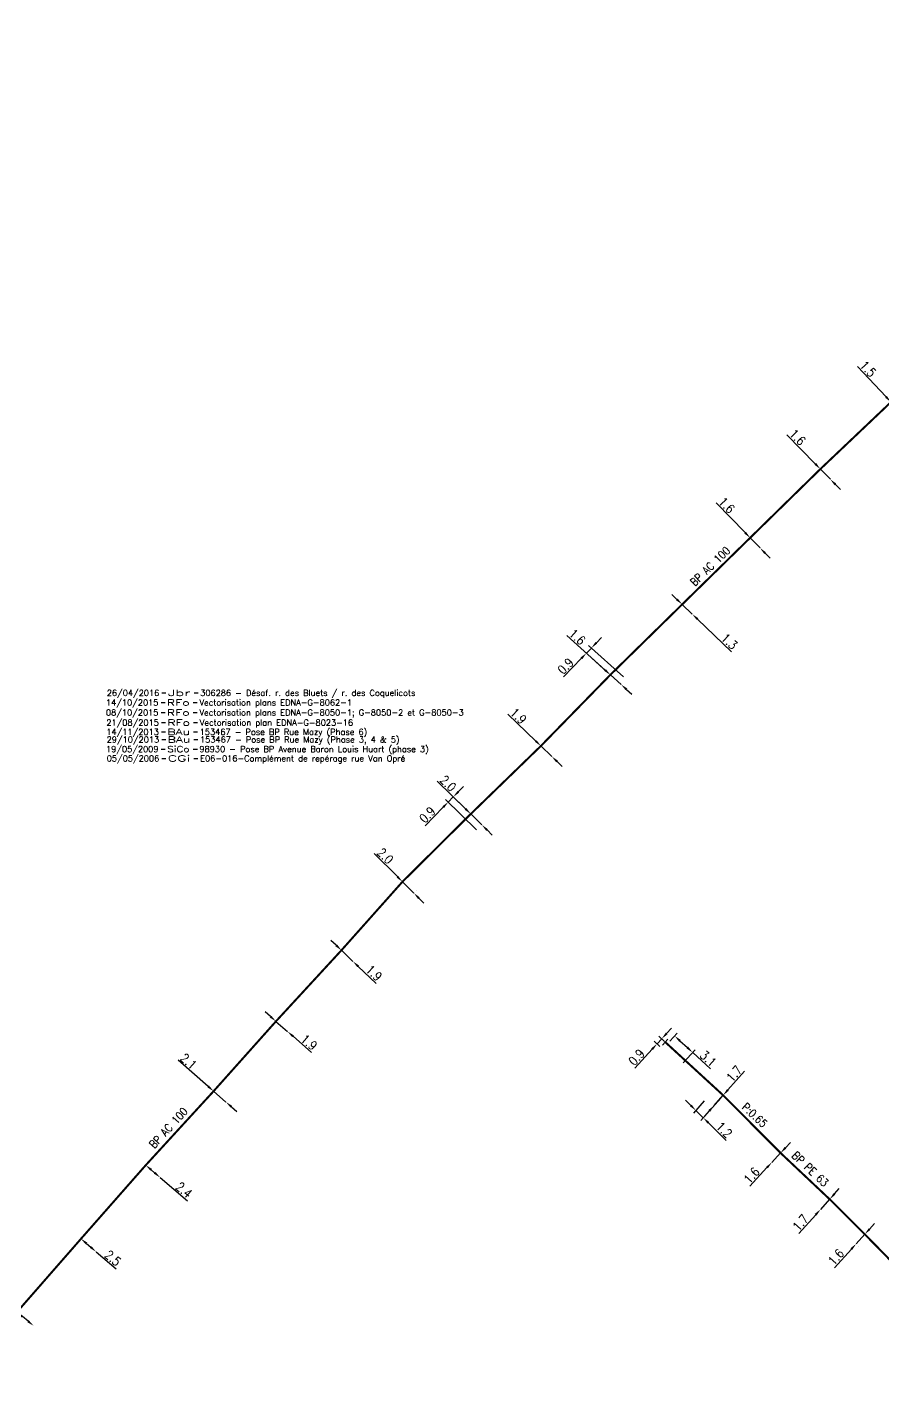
# Model space of a CAD drawing. Header units: millimetres. Extents: x 184998 to 186003, y 126995 to 128002.
# Drawn here: x 185500.7 to 185607.6, y 127703.8 to 127874.1 of the extents above; entities that cross this region are included whole.
import ezdxf
from ezdxf.enums import TextEntityAlignment as Align

# ---------------------------------------------------------------- set-up
doc = ezdxf.new("R2010")
doc.units = ezdxf.units.MM
doc.header["$PDMODE"] = 34
doc.linetypes.add('L_25_AP', pattern=[2000, 1000, 1000])
doc.linetypes.add('L_25_PE', pattern=[2000, 1000, 1000])
doc.layers.get('0').update_dxf_attribs({"linetype": 'CONTINUOUS'})
doc.layers.get('DEFPOINTS').update_dxf_attribs({"linetype": 'CONTINUOUS'})
doc.layers.add('L_150', color=1, linetype='CONTINUOUS')
doc.layers.add('L_340', color=7, linetype='CONTINUOUS')
doc.layers.add('L_910', color=7, linetype='CONTINUOUS', plot=False)
doc.styles.get("Standard").update_dxf_attribs({"font": 'romans.shx', "width": 0.85})
doc.dimstyles.get("Standard").update_dxf_attribs({"dimtxt": 1.5, "dimasz": 1.2, "dimexe": 0.625, "dimexo": 0.625, "dimgap": 0.25, "dimtad": 1, "dimdec": 1, "dimzin": 0, "dimdsep": 46, "dimtxsty": 'Standard', "dimcen": -0.5, "dimadec": 0, "dimazin": 0, "dimtfac": 1, "dimtdec": 1, "dimtmove": 0, "dimatfit": 3, "dimfxl": 0, "dimtolj": 1, "dimtzin": 0, "dimarcsym": 0})

# ---------------------------------------------------------------- blocks, each defined once
blk = doc.blocks.new('GIS_MODF')
at = {"color": 0, "linetype": 'Continuous', "flags": 128}
for points in [[(-2.26, -0.01), (-1.76, -0.01)], [(1.76, -0.01), (2.26, -0.01)]]:
    blk.add_lwpolyline(points, dxfattribs=at)
at = {"color": 0, "linetype": 'Continuous'}
blk.add_attdef('DATE', text='', height=0.75, dxfattribs=at).set_placement((-2.58, -0.39), align=Align.RIGHT)
at = {"color": 0, "linetype": 'Continuous', "width": 3.590909}
blk.add_attdef('USER', text='', height=0.75, dxfattribs=at).set_placement((-1.52, -0.39), (1.31, -0.39), align=Align.FIT)
at = {"color": 0, "linetype": 'Continuous'}
blk.add_attdef('DESC', (2.53, -0.39), '', height=0.75, dxfattribs=at)
blk = doc.blocks.new('*D812')
at = {"layer": 'DEFPOINTS', "color": 0, "linetype": 'Continuous', "ltscale": 0.5, "transparency": 16777216}
for p in [(185605.36, 127723.31), (185604.28, 127722.12), (185604.28, 127722.12)]:
    blk.add_point(p, dxfattribs=at)
at = {"layer": 'L_150', "color": 0, "linetype": 'Continuous', "lineweight": -2, "ltscale": 0.5, "transparency": 16777216}
for p, q in [((185605.96, 127723.97), (185606.57, 127724.64)), ((185605.36, 127723.31), (185604.28, 127722.12)), ((185605.7, 127722.99), (185605.7, 127722.99)), ((185603.68, 127721.46), (185601.56, 127719.13)), ((185604.63, 127721.81), (185604.63, 127721.81))]:
    blk.add_line(p, q, dxfattribs=at)
at = {"layer": 'L_150', "color": 0, "linetype": 'Continuous', "ltscale": 0.5, "transparency": 16777216}
for points in [[(185605.85, 127724.07), (185606.07, 127723.87), (185605.36, 127723.31)], [(185603.56, 127721.56), (185603.79, 127721.36), (185604.28, 127722.12)]]:
    blk.add_solid(points, dxfattribs=at)
at = {"layer": 'L_150', "color": 0, "linetype": 'Continuous', "ltscale": 0.5, "transparency": 16777216, "insert": (185601.76, 127720.47), "char_height": 1.125, "attachment_point": 5, "rotation": 47.7066}
blk.add_mtext('\\A1;1.6', dxfattribs=at)
blk = doc.blocks.new('*D813')
at = {"layer": 'DEFPOINTS', "color": 0, "linetype": 'Continuous', "ltscale": 0.5, "transparency": 16777216}
for p in [(185600.97, 127727.69), (185599.83, 127726.42), (185599.83, 127726.42)]:
    blk.add_point(p, dxfattribs=at)
at = {"layer": 'L_150', "color": 0, "linetype": 'Continuous', "lineweight": -2, "ltscale": 0.5, "transparency": 16777216}
for p, q in [((185600.97, 127727.69), (185599.83, 127726.42)), ((185601.57, 127728.35), (185602.17, 127729.02)), ((185599.23, 127725.75), (185597.12, 127723.42))]:
    blk.add_line(p, q, dxfattribs=at)
at = {"layer": 'L_150', "color": 0, "linetype": 'Continuous', "ltscale": 0.5, "transparency": 16777216}
for points in [[(185601.46, 127728.45), (185601.68, 127728.25), (185600.97, 127727.69)], [(185599.11, 127725.86), (185599.34, 127725.65), (185599.83, 127726.42)]]:
    blk.add_solid(points, dxfattribs=at)
at = {"layer": 'L_150', "color": 0, "linetype": 'Continuous', "ltscale": 0.5, "transparency": 16777216, "insert": (185597.32, 127724.76), "char_height": 1.125, "attachment_point": 5, "rotation": 47.9357}
blk.add_mtext('\\A1;1.7', dxfattribs=at)
blk = doc.blocks.new('*D814')
at = {"layer": 'DEFPOINTS', "color": 0, "linetype": 'Continuous', "ltscale": 0.5, "transparency": 16777216}
for p in [(185594.84, 127733.47), (185593.75, 127732.3), (185593.75, 127732.3)]:
    blk.add_point(p, dxfattribs=at)
at = {"layer": 'L_150', "color": 0, "linetype": 'Continuous', "lineweight": -2, "ltscale": 0.5, "transparency": 16777216}
for p, q in [((185595.46, 127734.13), (185596.07, 127734.79)), ((185594.84, 127733.47), (185593.75, 127732.3)), ((185593.14, 127731.64), (185591, 127729.34))]:
    blk.add_line(p, q, dxfattribs=at)
at = {"layer": 'L_150', "color": 0, "linetype": 'Continuous', "ltscale": 0.5, "transparency": 16777216}
for points in [[(185595.35, 127734.23), (185595.57, 127734.03), (185594.84, 127733.47)], [(185593.03, 127731.74), (185593.25, 127731.54), (185593.75, 127732.3)]]:
    blk.add_solid(points, dxfattribs=at)
at = {"layer": 'L_150', "color": 0, "linetype": 'Continuous', "ltscale": 0.5, "transparency": 16777216, "insert": (185591.22, 127730.67), "char_height": 1.125, "attachment_point": 5, "rotation": 47.0732}
blk.add_mtext('\\A1;1.6', dxfattribs=at)
blk = doc.blocks.new('*D815')
at = {"layer": 'DEFPOINTS', "color": 0, "linetype": 'Continuous', "ltscale": 0.5, "transparency": 16777216}
for p in [(185585.62, 127740.32), (185587.67, 127740.69), (185584.26, 127738.78)]:
    blk.add_point(p, dxfattribs=at)
at = {"layer": 'L_150', "color": 0, "linetype": 'Continuous', "lineweight": -2, "ltscale": 0.5, "transparency": 16777216}
for p, q in [((185583.62, 127739.41), (185582.98, 127740.05)), ((185585.31, 127739.97), (185583.95, 127738.43)), ((185587.36, 127740.33), (185584.87, 127737.52)), ((185584.26, 127738.78), (185585.18, 127737.87)), ((185585.82, 127737.24), (185588.06, 127735.04))]:
    blk.add_line(p, q, dxfattribs=at)
at = {"layer": 'L_150', "color": 0, "linetype": 'Continuous', "ltscale": 0.5, "transparency": 16777216}
for points in [[(185583.73, 127739.52), (185583.52, 127739.31), (185584.26, 127738.78)], [(185585.93, 127737.35), (185585.72, 127737.14), (185585.18, 127737.87)]]:
    blk.add_solid(points, dxfattribs=at)
at = {"layer": 'L_150', "color": 0, "linetype": 'Continuous', "ltscale": 0.5, "transparency": 16777216, "insert": (185587.79, 127736.36), "char_height": 1.125, "attachment_point": 5, "rotation": 315.4043}
blk.add_mtext('\\A1;1.2', dxfattribs=at)
blk = doc.blocks.new('*D816')
at = {"layer": 'DEFPOINTS', "color": 0, "linetype": 'Continuous', "ltscale": 0.5, "transparency": 16777216}
for p in [(185587.67, 127740.68), (185586.54, 127739.41), (185586.54, 127739.41)]:
    blk.add_point(p, dxfattribs=at)
at = {"layer": 'L_150', "color": 0, "linetype": 'Continuous', "lineweight": -2, "ltscale": 0.5, "transparency": 16777216}
for p, q in [((185588.26, 127741.36), (185590.35, 127743.71)), ((185586.54, 127739.41), (185587.67, 127740.68)), ((185585.94, 127738.74), (185585.35, 127738.06))]:
    blk.add_line(p, q, dxfattribs=at)
at = {"layer": 'L_150', "color": 0, "linetype": 'Continuous', "ltscale": 0.5, "transparency": 16777216}
for points in [[(185588.15, 127741.46), (185588.38, 127741.26), (185587.67, 127740.68)], [(185585.83, 127738.84), (185586.06, 127738.64), (185586.54, 127739.41)]]:
    blk.add_solid(points, dxfattribs=at)
at = {"layer": 'L_150', "color": 0, "linetype": 'Continuous', "ltscale": 0.5, "transparency": 16777216, "insert": (185589.04, 127743.37), "char_height": 1.125, "attachment_point": 5, "rotation": 48.5019}
blk.add_mtext('\\A1;1.7', dxfattribs=at)
blk = doc.blocks.new('*D817')
at = {"layer": 'DEFPOINTS', "color": 0, "linetype": 'Continuous', "transparency": 16777216}
for p in [(185580.69, 127747.09), (185583.86, 127746.03), (185582.36, 127744.4)]:
    blk.add_point(p, dxfattribs=at)
at = {"layer": 'L_340', "color": 0, "linetype": 'Continuous', "lineweight": -2, "transparency": 16777216}
for p, q in [((185581.01, 127747.43), (185581.93, 127748.44)), ((185582.27, 127747.48), (185583.2, 127746.64)), ((185582.68, 127744.75), (185584.18, 127746.37)), ((185583.86, 127746.03), (185586.07, 127744))]:
    blk.add_line(p, q, dxfattribs=at)
at = {"layer": 'L_340', "color": 0, "linetype": 'Continuous', "transparency": 16777216}
for points in [[(185582.38, 127747.59), (185582.17, 127747.37), (185581.61, 127748.09)], [(185583.3, 127746.75), (185583.09, 127746.53), (185583.86, 127746.03)]]:
    blk.add_solid(points, dxfattribs=at)
at = {"layer": 'L_340', "color": 0, "linetype": 'Continuous', "transparency": 16777216, "insert": (185585.8, 127745.26), "char_height": 1.125, "attachment_point": 5, "rotation": 317.4418}
blk.add_mtext('\\A1;3.1', dxfattribs=at)
blk = doc.blocks.new('*D818')
at = {"layer": 'DEFPOINTS', "color": 0, "linetype": 'Continuous', "transparency": 16777216}
for p in [(185579.41, 127747.11), (185580.12, 127746.46), (185580.69, 127747.09)]:
    blk.add_point(p, dxfattribs=at)
at = {"layer": 'L_340', "color": 0, "linetype": 'Continuous', "lineweight": -2, "transparency": 16777216}
for p, q in [((185580.35, 127747.41), (185579.64, 127748.05)), ((185580.6, 127748.4), (185581.2, 127749.06)), ((185578.8, 127746.45), (185576.62, 127744.06)), ((185579.77, 127746.78), (185579.07, 127747.43)), ((185579.99, 127747.73), (185579.41, 127747.11))]:
    blk.add_line(p, q, dxfattribs=at)
at = {"layer": 'L_340', "color": 0, "linetype": 'Continuous', "transparency": 16777216}
for points in [[(185580.49, 127748.5), (185580.71, 127748.3), (185579.99, 127747.73)], [(185578.69, 127746.55), (185578.91, 127746.34), (185579.41, 127747.11)]]:
    blk.add_solid(points, dxfattribs=at)
at = {"layer": 'L_340', "color": 0, "linetype": 'Continuous', "transparency": 16777216, "insert": (185576.85, 127745.43), "char_height": 1.125, "attachment_point": 5, "rotation": 47.4418}
blk.add_mtext('\\A1;0.9', dxfattribs=at)
blk = doc.blocks.new('L_340_07')
at = {"color": 0, "linetype": 'Continuous', "const_width": 0.25, "flags": 128}
blk.add_lwpolyline([(0, 0), (0.35, 0)], dxfattribs=at)
at = {"color": 0, "linetype": 'Continuous', "flags": 128}
blk.add_lwpolyline([(0.35, -0.5), (0.35, 0.5)], dxfattribs=at)
at = {"color": 0, "linetype": 'Continuous', "width": 0.75, "flags": 3}
for tag, p in [('DEF_LEG', (0.72, -3.47)), ('DEF_COUP', (0.72, -5.97)), ('DEF_TYPE', (0.72, -8.47))]:
    blk.add_attdef(tag, text='', height=1.2, dxfattribs=at).set_placement(p, align=Align.MIDDLE)
blk = doc.blocks.new('*D832')
at = {"layer": 'DEFPOINTS', "color": 0, "linetype": 'Continuous', "ltscale": 0.5, "transparency": 16777216}
for p in [(185499.45, 127713.58), (185501.54, 127711.88), (185501.54, 127711.88)]:
    blk.add_point(p, dxfattribs=at)
at = {"layer": 'L_150', "color": 0, "linetype": 'Continuous', "lineweight": -2, "ltscale": 0.5, "transparency": 16777216}
for p, q in [((185499.45, 127713.58), (185496.9, 127715.65)), ((185500.85, 127712.45), (185500.15, 127713.02))]:
    blk.add_line(p, q, dxfattribs=at)
at = {"layer": 'L_150', "color": 0, "linetype": 'Continuous', "ltscale": 0.5, "transparency": 16777216}
for points in [[(185500.24, 127713.13), (185500.05, 127712.9), (185499.45, 127713.58)], [(185500.94, 127712.56), (185500.75, 127712.33), (185501.54, 127711.88)]]:
    blk.add_solid(points, dxfattribs=at)
at = {"layer": 'L_150', "color": 0, "linetype": 'Continuous', "ltscale": 0.5, "transparency": 16777216, "insert": (185498.3, 127715.48), "char_height": 1.125, "attachment_point": 5, "rotation": 320.9168}
blk.add_mtext('\\A1;2.7', dxfattribs=at)
blk = doc.blocks.new('*D833')
at = {"layer": 'DEFPOINTS', "color": 0, "linetype": 'Continuous', "ltscale": 0.5, "transparency": 16777216}
for p in [(185507.46, 127722.75), (185509.35, 127721.12), (185509.35, 127721.12)]:
    blk.add_point(p, dxfattribs=at)
at = {"layer": 'L_150', "color": 0, "linetype": 'Continuous', "lineweight": -2, "ltscale": 0.5, "transparency": 16777216}
for p, q in [((185508.14, 127722.17), (185508.67, 127721.71)), ((185509.35, 127721.12), (185511.84, 127718.98))]:
    blk.add_line(p, q, dxfattribs=at)
at = {"layer": 'L_150', "color": 0, "linetype": 'Continuous', "ltscale": 0.5, "transparency": 16777216}
for points in [[(185508.24, 127722.28), (185508.04, 127722.05), (185507.46, 127722.75)], [(185508.77, 127721.82), (185508.57, 127721.6), (185509.35, 127721.12)]]:
    blk.add_solid(points, dxfattribs=at)
at = {"layer": 'L_150', "color": 0, "linetype": 'Continuous', "ltscale": 0.5, "transparency": 16777216, "insert": (185511.43, 127720.33), "char_height": 1.125, "attachment_point": 5, "rotation": 319.2895}
blk.add_mtext('\\A1;2.5', dxfattribs=at)
blk = doc.blocks.new('*D834')
at = {"layer": 'DEFPOINTS', "color": 0, "linetype": 'Continuous', "ltscale": 0.5, "transparency": 16777216}
for p in [(185515.55, 127731.95), (185517.34, 127730.41), (185517.34, 127730.41)]:
    blk.add_point(p, dxfattribs=at)
at = {"layer": 'L_150', "color": 0, "linetype": 'Continuous', "lineweight": -2, "ltscale": 0.5, "transparency": 16777216}
for p, q in [((185516.23, 127731.37), (185516.66, 127730.99)), ((185517.34, 127730.41), (185520.75, 127727.48))]:
    blk.add_line(p, q, dxfattribs=at)
at = {"layer": 'L_150', "color": 0, "linetype": 'Continuous', "ltscale": 0.5, "transparency": 16777216}
for points in [[(185516.33, 127731.48), (185516.13, 127731.25), (185515.55, 127731.95)], [(185516.76, 127731.11), (185516.56, 127730.88), (185517.34, 127730.41)]]:
    blk.add_solid(points, dxfattribs=at)
at = {"layer": 'L_150', "color": 0, "linetype": 'Continuous', "ltscale": 0.5, "transparency": 16777216, "insert": (185520.32, 127728.84), "char_height": 1.125, "attachment_point": 5, "rotation": 319.2895}
blk.add_mtext('\\A1;2.4', dxfattribs=at)
blk = doc.blocks.new('*D835')
at = {"layer": 'DEFPOINTS', "color": 0, "linetype": 'Continuous', "ltscale": 0.5, "transparency": 16777216}
for p in [(185524.02, 127741.19), (185525.56, 127739.84), (185525.56, 127739.84)]:
    blk.add_point(p, dxfattribs=at)
at = {"layer": 'L_150', "color": 0, "linetype": 'Continuous', "lineweight": -2, "ltscale": 0.5, "transparency": 16777216}
for p, q in [((185523.34, 127741.79), (185519.61, 127745.05)), ((185525.56, 127739.84), (185524.02, 127741.19)), ((185526.24, 127739.25), (185526.92, 127738.66))]:
    blk.add_line(p, q, dxfattribs=at)
at = {"layer": 'L_150', "color": 0, "linetype": 'Continuous', "ltscale": 0.5, "transparency": 16777216}
for points in [[(185523.44, 127741.9), (185523.24, 127741.67), (185524.02, 127741.19)], [(185526.34, 127739.36), (185526.14, 127739.14), (185525.56, 127739.84)]]:
    blk.add_solid(points, dxfattribs=at)
at = {"layer": 'L_150', "color": 0, "linetype": 'Continuous', "ltscale": 0.5, "transparency": 16777216, "insert": (185520.89, 127744.92), "char_height": 1.125, "attachment_point": 5, "rotation": 318.8136}
blk.add_mtext('\\A1;2.1', dxfattribs=at)
blk = doc.blocks.new('*D836')
at = {"layer": 'DEFPOINTS', "color": 0, "linetype": 'Continuous', "ltscale": 0.5, "transparency": 16777216}
for p in [(185531.81, 127749.92), (185533.26, 127748.65), (185533.26, 127748.65)]:
    blk.add_point(p, dxfattribs=at)
at = {"layer": 'L_150', "color": 0, "linetype": 'Continuous', "lineweight": -2, "ltscale": 0.5, "transparency": 16777216}
for p, q in [((185531.13, 127750.51), (185530.46, 127751.1)), ((185531.81, 127749.92), (185533.26, 127748.65)), ((185533.94, 127748.05), (185536.27, 127746.01))]:
    blk.add_line(p, q, dxfattribs=at)
at = {"layer": 'L_150', "color": 0, "linetype": 'Continuous', "ltscale": 0.5, "transparency": 16777216}
for points in [[(185531.23, 127750.62), (185531.03, 127750.4), (185531.81, 127749.92)], [(185534.04, 127748.17), (185533.84, 127747.94), (185533.26, 127748.65)]]:
    blk.add_solid(points, dxfattribs=at)
at = {"layer": 'L_150', "color": 0, "linetype": 'Continuous', "ltscale": 0.5, "transparency": 16777216, "insert": (185535.94, 127747.3), "char_height": 1.125, "attachment_point": 5, "rotation": 318.8136}
blk.add_mtext('\\A1;1.9', dxfattribs=at)
blk = doc.blocks.new('*D837')
at = {"layer": 'DEFPOINTS', "color": 0, "linetype": 'Continuous', "ltscale": 0.5, "transparency": 16777216}
for p in [(185539.99, 127758.8), (185541.43, 127757.41), (185541.43, 127757.41)]:
    blk.add_point(p, dxfattribs=at)
at = {"layer": 'L_150', "color": 0, "linetype": 'Continuous', "lineweight": -2, "ltscale": 0.5, "transparency": 16777216}
for p, q in [((185539.33, 127759.42), (185538.68, 127760.04)), ((185539.99, 127758.8), (185541.43, 127757.41)), ((185542.09, 127756.79), (185544.33, 127754.66))]:
    blk.add_line(p, q, dxfattribs=at)
at = {"layer": 'L_150', "color": 0, "linetype": 'Continuous', "ltscale": 0.5, "transparency": 16777216}
for points in [[(185539.44, 127759.53), (185539.23, 127759.31), (185539.99, 127758.8)], [(185542.19, 127756.9), (185541.98, 127756.68), (185541.43, 127757.41)]]:
    blk.add_solid(points, dxfattribs=at)
at = {"layer": 'L_150', "color": 0, "linetype": 'Continuous', "ltscale": 0.5, "transparency": 16777216, "insert": (185544.05, 127755.96), "char_height": 1.125, "attachment_point": 5, "rotation": 316.3473}
blk.add_mtext('\\A1;1.9', dxfattribs=at)
blk = doc.blocks.new('*D838')
at = {"layer": 'DEFPOINTS', "color": 0, "linetype": 'Continuous', "ltscale": 0.5, "transparency": 16777216}
for p in [(185547.61, 127767.36), (185547.61, 127767.36), (185549.03, 127765.95)]:
    blk.add_point(p, dxfattribs=at)
at = {"layer": 'L_150', "color": 0, "linetype": 'Continuous', "lineweight": -2, "ltscale": 0.5, "transparency": 16777216}
for p, q in [((185546.98, 127768), (185544.09, 127770.9)), ((185549.03, 127765.95), (185547.61, 127767.36)), ((185547.95, 127767.69), (185547.95, 127767.69)), ((185549.36, 127766.28), (185549.36, 127766.28)), ((185549.66, 127765.31), (185550.3, 127764.67))]:
    blk.add_line(p, q, dxfattribs=at)
at = {"layer": 'L_150', "color": 0, "linetype": 'Continuous', "ltscale": 0.5, "transparency": 16777216}
for points in [[(185547.08, 127768.1), (185546.87, 127767.89), (185547.61, 127767.36)], [(185549.77, 127765.41), (185549.56, 127765.2), (185549.03, 127765.95)]]:
    blk.add_solid(points, dxfattribs=at)
at = {"layer": 'L_150', "color": 0, "linetype": 'Continuous', "ltscale": 0.5, "transparency": 16777216, "insert": (185545.46, 127770.58), "char_height": 1.125, "attachment_point": 5, "rotation": 314.943}
blk.add_mtext('\\A1;2.0', dxfattribs=at)
blk = doc.blocks.new('*D839')
at = {"layer": 'DEFPOINTS', "color": 0, "linetype": 'Continuous', "ltscale": 0.5, "transparency": 16777216}
for p in [(185553.33, 127777.32), (185556.14, 127775.83), (185557.21, 127773.51)]:
    blk.add_point(p, dxfattribs=at)
at = {"layer": 'L_150', "color": 0, "linetype": 'Continuous', "lineweight": -2, "ltscale": 0.5, "transparency": 16777216}
for p, q in [((185554.59, 127778.61), (185555.22, 127779.25)), ((185556.88, 127773.84), (185553, 127777.65)), ((185553.96, 127777.97), (185553.33, 127777.32)), ((185555.81, 127776.15), (185553.63, 127778.29)), ((185552.7, 127776.68), (185550.44, 127774.37))]:
    blk.add_line(p, q, dxfattribs=at)
at = {"layer": 'L_150', "color": 0, "linetype": 'Continuous', "ltscale": 0.5, "transparency": 16777216}
for points in [[(185554.49, 127778.71), (185554.7, 127778.5), (185553.96, 127777.97)], [(185552.59, 127776.79), (185552.81, 127776.58), (185553.33, 127777.32)]]:
    blk.add_solid(points, dxfattribs=at)
at = {"layer": 'L_150', "color": 0, "linetype": 'Continuous', "ltscale": 0.5, "transparency": 16777216, "insert": (185550.72, 127775.73), "char_height": 1.125, "attachment_point": 5, "rotation": 45.5531}
blk.add_mtext('\\A1;0.9', dxfattribs=at)
blk = doc.blocks.new('*D840')
at = {"layer": 'DEFPOINTS', "color": 0, "linetype": 'Continuous', "ltscale": 0.5, "transparency": 16777216}
for p in [(185556.14, 127775.83), (185557.54, 127774.46), (185557.54, 127774.46)]:
    blk.add_point(p, dxfattribs=at)
at = {"layer": 'L_150', "color": 0, "linetype": 'Continuous', "lineweight": -2, "ltscale": 0.5, "transparency": 16777216}
for p, q in [((185555.5, 127776.46), (185551.94, 127779.95)), ((185557.54, 127774.46), (185556.14, 127775.83)), ((185558.18, 127773.83), (185558.82, 127773.2))]:
    blk.add_line(p, q, dxfattribs=at)
at = {"layer": 'L_150', "color": 0, "linetype": 'Continuous', "ltscale": 0.5, "transparency": 16777216}
for points in [[(185555.61, 127776.56), (185555.4, 127776.35), (185556.14, 127775.83)], [(185558.28, 127773.94), (185558.07, 127773.72), (185557.54, 127774.46)]]:
    blk.add_solid(points, dxfattribs=at)
at = {"layer": 'L_150', "color": 0, "linetype": 'Continuous', "ltscale": 0.5, "transparency": 16777216, "insert": (185553.31, 127779.65), "char_height": 1.125, "attachment_point": 5, "rotation": 315.5531}
blk.add_mtext('\\A1;2.0', dxfattribs=at)
blk = doc.blocks.new('*D841')
at = {"layer": 'DEFPOINTS', "color": 0, "linetype": 'Continuous', "ltscale": 0.5, "transparency": 16777216}
for p in [(185564.9, 127784.33), (185566.27, 127783.01), (185566.27, 127783.01)]:
    blk.add_point(p, dxfattribs=at)
at = {"layer": 'L_150', "color": 0, "linetype": 'Continuous', "lineweight": -2, "ltscale": 0.5, "transparency": 16777216}
for p, q in [((185564.25, 127784.95), (185560.78, 127788.29)), ((185566.27, 127783.01), (185564.9, 127784.33)), ((185566.92, 127782.39), (185567.57, 127781.76))]:
    blk.add_line(p, q, dxfattribs=at)
at = {"layer": 'L_150', "color": 0, "linetype": 'Continuous', "ltscale": 0.5, "transparency": 16777216}
for points in [[(185564.36, 127785.06), (185564.15, 127784.85), (185564.9, 127784.33)], [(185567.02, 127782.5), (185566.81, 127782.28), (185566.27, 127783.01)]]:
    blk.add_solid(points, dxfattribs=at)
at = {"layer": 'L_150', "color": 0, "linetype": 'Continuous', "ltscale": 0.5, "transparency": 16777216, "insert": (185562.09, 127788.07), "char_height": 1.125, "attachment_point": 5, "rotation": 316.0968}
blk.add_mtext('\\A1;1.9', dxfattribs=at)
blk = doc.blocks.new('*D842')
at = {"layer": 'DEFPOINTS', "color": 0, "linetype": 'Continuous', "ltscale": 0.5, "transparency": 16777216}
for p in [(185571.21, 127796.57), (185573.58, 127793.22), (185575.55, 127792.65)]:
    blk.add_point(p, dxfattribs=at)
at = {"layer": 'L_150', "color": 0, "linetype": 'Continuous', "lineweight": -2, "ltscale": 0.5, "transparency": 16777216}
for p, q in [((185571.83, 127797.22), (185572.46, 127797.87)), ((185573.23, 127793.53), (185570.24, 127796.24)), ((185571.21, 127796.57), (185570.58, 127795.93)), ((185575.2, 127792.97), (185570.86, 127796.89)), ((185569.96, 127795.28), (185567.72, 127792.95))]:
    blk.add_line(p, q, dxfattribs=at)
at = {"layer": 'L_150', "color": 0, "linetype": 'Continuous', "ltscale": 0.5, "transparency": 16777216}
for points in [[(185569.85, 127795.38), (185570.07, 127795.17), (185570.58, 127795.93)], [(185571.72, 127797.33), (185571.94, 127797.12), (185571.21, 127796.57)]]:
    blk.add_solid(points, dxfattribs=at)
at = {"layer": 'L_150', "color": 0, "linetype": 'Continuous', "ltscale": 0.5, "transparency": 16777216, "insert": (185567.99, 127794.31), "char_height": 1.125, "attachment_point": 5, "rotation": 46.0842}
blk.add_mtext('\\A1;0.9', dxfattribs=at)
blk = doc.blocks.new('*D843')
at = {"layer": 'DEFPOINTS', "color": 0, "linetype": 'Continuous', "ltscale": 0.5, "transparency": 16777216}
for p in [(185573.58, 127793.22), (185574.92, 127792.01), (185574.92, 127792.01)]:
    blk.add_point(p, dxfattribs=at)
at = {"layer": 'L_150', "color": 0, "linetype": 'Continuous', "lineweight": -2, "ltscale": 0.5, "transparency": 16777216}
for p, q in [((185572.92, 127793.82), (185568.13, 127798.15)), ((185574.92, 127792.01), (185573.58, 127793.22)), ((185575.59, 127791.4), (185576.26, 127790.8))]:
    blk.add_line(p, q, dxfattribs=at)
at = {"layer": 'L_150', "color": 0, "linetype": 'Continuous', "ltscale": 0.5, "transparency": 16777216}
for points in [[(185573.02, 127793.93), (185572.81, 127793.71), (185573.58, 127793.22)], [(185575.69, 127791.51), (185575.49, 127791.29), (185574.92, 127792.01)]]:
    blk.add_solid(points, dxfattribs=at)
at = {"layer": 'L_150', "color": 0, "linetype": 'Continuous', "ltscale": 0.5, "transparency": 16777216, "insert": (185569.46, 127797.95), "char_height": 1.125, "attachment_point": 5, "rotation": 317.9173}
blk.add_mtext('\\A1;1.6', dxfattribs=at)
blk = doc.blocks.new('*D844')
at = {"layer": 'DEFPOINTS', "color": 0, "linetype": 'Continuous', "ltscale": 0.5, "transparency": 16777216}
for p in [(185582.55, 127802.02), (185583.8, 127800.81), (185583.8, 127800.81)]:
    blk.add_point(p, dxfattribs=at)
at = {"layer": 'L_150', "color": 0, "linetype": 'Continuous', "lineweight": -2, "ltscale": 0.5, "transparency": 16777216}
for p, q in [((185581.9, 127802.65), (185581.25, 127803.27)), ((185582.55, 127802.02), (185583.8, 127800.81)), ((185584.45, 127800.19), (185588.73, 127796.09))]:
    blk.add_line(p, q, dxfattribs=at)
at = {"layer": 'L_150', "color": 0, "linetype": 'Continuous', "ltscale": 0.5, "transparency": 16777216}
for points in [[(185582, 127802.75), (185581.79, 127802.54), (185582.55, 127802.02)], [(185584.56, 127800.3), (185584.35, 127800.08), (185583.8, 127800.81)]]:
    blk.add_solid(points, dxfattribs=at)
at = {"layer": 'L_150', "color": 0, "linetype": 'Continuous', "ltscale": 0.5, "transparency": 16777216, "insert": (185588.44, 127797.4), "char_height": 1.125, "attachment_point": 5, "rotation": 316.1675}
blk.add_mtext('\\A1;1.3', dxfattribs=at)
blk = doc.blocks.new('*D845')
at = {"layer": 'DEFPOINTS', "color": 0, "linetype": 'Continuous', "ltscale": 0.5, "transparency": 16777216}
for p in [(185591.04, 127810.34), (185592.28, 127809.07), (185592.28, 127809.07)]:
    blk.add_point(p, dxfattribs=at)
at = {"layer": 'L_150', "color": 0, "linetype": 'Continuous', "lineweight": -2, "ltscale": 0.5, "transparency": 16777216}
for p, q in [((185590.41, 127810.99), (185586.79, 127814.7)), ((185592.28, 127809.07), (185591.04, 127810.34)), ((185592.9, 127808.43), (185593.53, 127807.78))]:
    blk.add_line(p, q, dxfattribs=at)
at = {"layer": 'L_150', "color": 0, "linetype": 'Continuous', "ltscale": 0.5, "transparency": 16777216}
for points in [[(185590.52, 127811.09), (185590.3, 127810.88), (185591.04, 127810.34)], [(185593.01, 127808.53), (185592.8, 127808.32), (185592.28, 127809.07)]]:
    blk.add_solid(points, dxfattribs=at)
at = {"layer": 'L_150', "color": 0, "linetype": 'Continuous', "ltscale": 0.5, "transparency": 16777216, "insert": (185588.11, 127814.42), "char_height": 1.125, "attachment_point": 5, "rotation": 314.2765}
blk.add_mtext('\\A1;1.6', dxfattribs=at)
blk = doc.blocks.new('*D846')
at = {"layer": 'DEFPOINTS', "color": 0, "linetype": 'Continuous', "ltscale": 0.5, "transparency": 16777216}
for p in [(185599.81, 127818.93), (185601.06, 127817.65), (185601.06, 127817.65)]:
    blk.add_point(p, dxfattribs=at)
at = {"layer": 'L_150', "color": 0, "linetype": 'Continuous', "lineweight": -2, "ltscale": 0.5, "transparency": 16777216}
for p, q in [((185599.18, 127819.57), (185595.64, 127823.19)), ((185601.06, 127817.65), (185599.81, 127818.93)), ((185601.69, 127817.01), (185602.32, 127816.36))]:
    blk.add_line(p, q, dxfattribs=at)
at = {"layer": 'L_150', "color": 0, "linetype": 'Continuous', "ltscale": 0.5, "transparency": 16777216}
for points in [[(185599.29, 127819.68), (185599.07, 127819.47), (185599.81, 127818.93)], [(185601.8, 127817.11), (185601.58, 127816.9), (185601.06, 127817.65)]]:
    blk.add_solid(points, dxfattribs=at)
at = {"layer": 'L_150', "color": 0, "linetype": 'Continuous', "ltscale": 0.5, "transparency": 16777216, "insert": (185596.96, 127822.91), "char_height": 1.125, "attachment_point": 5, "rotation": 314.3972}
blk.add_mtext('\\A1;1.6', dxfattribs=at)
blk = doc.blocks.new('*D848')
at = {"layer": 'DEFPOINTS', "color": 0, "linetype": 'Continuous', "ltscale": 0.5, "transparency": 16777216}
for p in [(185608.63, 127827.3), (185609.65, 127826.21), (185609.65, 127826.21)]:
    blk.add_point(p, dxfattribs=at)
at = {"layer": 'L_150', "color": 0, "linetype": 'Continuous', "lineweight": -2, "ltscale": 0.5, "transparency": 16777216}
for p, q in [((185608.01, 127827.96), (185604.45, 127831.76)), ((185609.65, 127826.21), (185608.63, 127827.3)), ((185610.26, 127825.55), (185610.88, 127824.9))]:
    blk.add_line(p, q, dxfattribs=at)
at = {"layer": 'L_150', "color": 0, "linetype": 'Continuous', "ltscale": 0.5, "transparency": 16777216}
for points in [[(185608.12, 127828.06), (185607.9, 127827.85), (185608.63, 127827.3)], [(185610.37, 127825.66), (185610.15, 127825.45), (185609.65, 127826.21)]]:
    blk.add_solid(points, dxfattribs=at)
at = {"layer": 'L_150', "color": 0, "linetype": 'Continuous', "ltscale": 0.5, "transparency": 16777216, "insert": (185605.76, 127831.45), "char_height": 1.125, "attachment_point": 5, "rotation": 313.1328}
blk.add_mtext('\\A1;1.5', dxfattribs=at)

msp = doc.modelspace()

# ---------------------------------------------------------------- linework, layer by layer
at = {"layer": 'L_150', "linetype": 'L_25_AP', "const_width": 0.25}
msp.add_lwpolyline([(185499.45, 127713.58), (185507.46, 127722.75), (185515.55, 127731.95), (185524.02, 127741.19), (185531.81, 127749.92), (185539.99, 127758.8), (185547.61, 127767.36), (185556.14, 127775.83), (185564.9, 127784.33), (185573.58, 127793.22), (185582.55, 127802.02), (185591.04, 127810.34), (185599.81, 127818.93), (185608.63, 127827.3), (185617.45, 127835.54), (185627.09, 127844.2), (185636.01, 127851.85), (185636.38, 127852.18), (185646.04, 127860.78), (185654.5, 127867.69), (185661.62, 127873.14), (185662.74, 127874.01)], dxfattribs=at)
at = {"layer": 'L_150', "linetype": 'L_25_PE', "const_width": 0.25}
msp.add_lwpolyline([(185625, 127703.89), (185623.13, 127705.7), (185613.76, 127714.75), (185605.36, 127723.31), (185600.97, 127727.69), (185594.84, 127733.47), (185587.67, 127740.68), (185580.69, 127747.09)], dxfattribs=at)

# ---------------------------------------------------------------- block references
at = {"layer": 'L_340', "rotation": 137.4490647825036}
msp.add_blockref('L_340_07', (185580.69, 127747.09), dxfattribs=at)
at = {"layer": 'L_910', "ltscale": 0.5}
ref = msp.add_blockref('GIS_MODF', (185519.82, 127790.97), dxfattribs=at)
ref.add_attrib('DATE', '26/04/2016', dxfattribs={"layer": '0', "color": 0, "linetype": 'Continuous', "height": 0.75}).set_placement((185517.24, 127790.58), align=Align.RIGHT)
ref.add_attrib('USER', 'Jbr', dxfattribs={"layer": '0', "color": 0, "linetype": 'Continuous', "height": 0.75, "width": 1.680851}).set_placement((185518.31, 127790.58), (185521.13, 127790.58), align=Align.FIT)
ref.add_attrib('DESC', '306286 - Désaf. r. des Bluets / r. des Coquelicots', (185522.35, 127790.58), dxfattribs={"layer": '0', "color": 0, "linetype": 'Continuous', "height": 0.75})
at = {"layer": 'L_910'}
ref = msp.add_blockref('GIS_MODF', (185519.72, 127788.52), dxfattribs=at)
ref.add_attrib('DATE', '08/10/2015', dxfattribs={"layer": '0', "color": 0, "linetype": 'Continuous', "height": 0.75}).set_placement((185517.13, 127788.13), align=Align.RIGHT)
ref.add_attrib('USER', 'RFo', dxfattribs={"layer": '0', "color": 0, "linetype": 'Continuous', "height": 0.75, "width": 1.436364}).set_placement((185518.2, 127788.13), (185521.02, 127788.13), align=Align.FIT)
ref.add_attrib('DESC', 'Vectorisation plans EDNA-G-8050-1; G-8050-2 et G-8050-3', (185522.25, 127788.13), dxfattribs={"layer": '0', "color": 0, "linetype": 'Continuous', "height": 0.75})
ref = msp.add_blockref('GIS_MODF', (185519.72, 127789.77), dxfattribs=at)
ref.add_attrib('DATE', '14/10/2015', dxfattribs={"layer": '0', "color": 0, "linetype": 'Continuous', "height": 0.75}).set_placement((185517.13, 127789.38), align=Align.RIGHT)
ref.add_attrib('USER', 'RFo', dxfattribs={"layer": '0', "color": 0, "linetype": 'Continuous', "height": 0.75, "width": 1.436364}).set_placement((185518.2, 127789.38), (185521.02, 127789.38), align=Align.FIT)
ref.add_attrib('DESC', 'Vectorisation plans EDNA-G-8062-1', (185522.25, 127789.38), dxfattribs={"layer": '0', "color": 0, "linetype": 'Continuous', "height": 0.75})
ref = msp.add_blockref('GIS_MODF', (185519.76, 127787.26), dxfattribs=at)
ref.add_attrib('DATE', '21/08/2015', dxfattribs={"layer": '0', "color": 0, "linetype": 'Continuous', "height": 0.75}).set_placement((185517.18, 127786.87), align=Align.RIGHT)
ref.add_attrib('USER', 'RFo', dxfattribs={"layer": '0', "color": 0, "linetype": 'Continuous', "height": 0.75, "width": 1.436364}).set_placement((185518.25, 127786.87), (185521.07, 127786.87), align=Align.FIT)
ref.add_attrib('DESC', 'Vectorisation plan EDNA-G-8023-16', (185522.29, 127786.87), dxfattribs={"layer": '0', "color": 0, "linetype": 'Continuous', "height": 0.75})
ref = msp.add_blockref('GIS_MODF', (185519.81, 127785.13), dxfattribs=at)
ref.add_attrib('DATE', '29/10/2013', dxfattribs={"layer": '0', "color": 0, "linetype": 'Continuous', "height": 0.75}).set_placement((185517.22, 127784.75), align=Align.RIGHT)
ref.add_attrib('USER', 'BAu', dxfattribs={"layer": '0', "color": 0, "linetype": 'Continuous', "height": 0.75, "width": 1.462963}).set_placement((185518.29, 127784.75), (185521.11, 127784.75), align=Align.FIT)
ref.add_attrib('DESC', '153467 - Pose BP Rue Mazy (Phase 3, 4 & 5)', (185522.33, 127784.75), dxfattribs={"layer": '0', "color": 0, "linetype": 'Continuous', "height": 0.75})
ref = msp.add_blockref('GIS_MODF', (185519.76, 127786.09), dxfattribs=at)
ref.add_attrib('DATE', '14/11/2013', dxfattribs={"layer": '0', "color": 0, "linetype": 'Continuous', "height": 0.75}).set_placement((185517.18, 127785.7), align=Align.RIGHT)
ref.add_attrib('USER', 'BAu', dxfattribs={"layer": '0', "color": 0, "linetype": 'Continuous', "height": 0.75, "width": 1.462963}).set_placement((185518.25, 127785.7), (185521.07, 127785.7), align=Align.FIT)
ref.add_attrib('DESC', '153467 - Pose BP Rue Mazy (Phase 6)', (185522.29, 127785.7), dxfattribs={"layer": '0', "color": 0, "linetype": 'Continuous', "height": 0.75})
ref = msp.add_blockref('GIS_MODF', (185519.73, 127783.94), dxfattribs=at)
ref.add_attrib('DATE', '19/05/2009', dxfattribs={"layer": '0', "color": 0, "linetype": 'Continuous', "height": 0.75}).set_placement((185517.14, 127783.56), align=Align.RIGHT)
ref.add_attrib('USER', 'SiCo', dxfattribs={"layer": '0', "color": 0, "linetype": 'Continuous', "height": 0.75, "width": 1.215385}).set_placement((185518.21, 127783.56), (185521.03, 127783.56), align=Align.FIT)
ref.add_attrib('DESC', '98930 - Pose BP Avenue Baron Louis Huart (phase 3)', (185522.25, 127783.56), dxfattribs={"layer": '0', "color": 0, "linetype": 'Continuous', "height": 0.75})
ref = msp.add_blockref('GIS_MODF', (185519.81, 127782.78), dxfattribs=at)
ref.add_attrib('DATE', '05/05/2006', dxfattribs={"layer": '0', "color": 0, "linetype": 'Continuous', "height": 0.75}).set_placement((185517.23, 127782.4), align=Align.RIGHT)
ref.add_attrib('USER', 'CGi', dxfattribs={"layer": '0', "color": 0, "linetype": 'Continuous', "height": 0.75, "width": 1.680851}).set_placement((185518.29, 127782.4), (185521.11, 127782.4), align=Align.FIT)
ref.add_attrib('DESC', 'E06-016-Complément de repérage rue Van Opré', (185522.34, 127782.4), dxfattribs={"layer": '0', "color": 0, "linetype": 'Continuous', "height": 0.75})

# ---------------------------------------------------------------- texts
at = {"layer": 'L_150', "linetype": 'Continuous', "width": 0.85}
for rotation, p in [(44.3981, (185586.04, 127806.78)), (47.4829, (185518.38, 127736.61))]:
    msp.add_text('BP AC 100', height=1, rotation=rotation, dxfattribs=at).set_placement(p, align=Align.MIDDLE)
at = {"layer": 'L_150', "linetype": 'L_25_PE', "width": 0.85}
for s, p in [('P:0.65', (185591.6, 127738.19)), ('BP PE 63', (185598.54, 127731.47))]:
    msp.add_text(s, height=1, rotation=316.6243, dxfattribs=at).set_placement(p, align=Align.MIDDLE)

# ---------------------------------------------------------------- dimensions: what is measured, and where the dimension line sits
at = {"layer": 'L_150', "linetype": 'Continuous', "ltscale": 0.5}
for base, p1, p2, angle, picture, middle in [((185609.65, 127826.21), (185608.63, 127827.3), (185609.65, 127826.21), 133.1328, '*D848', (185605.21, 127830.94)), ((185566.27, 127783.01), (185564.9, 127784.33), (185566.27, 127783.01), 136.0968, '*D841', (185561.57, 127787.53)), ((185557.54, 127774.46), (185556.14, 127775.83), (185557.54, 127774.46), 135.5531, '*D840', (185552.79, 127779.12)), ((185553.33, 127777.32), (185556.14, 127775.83), (185557.21, 127773.51), 45.5531, '*D839', (185551.25, 127775.2)), ((185547.61, 127767.36), (185549.03, 127765.95), (185547.61, 127767.36), 314.943, '*D838', (185544.93, 127770.05)), ((185533.26, 127748.65), (185531.81, 127749.92), (185533.26, 127748.65), 138.8136, '*D836', (185535.44, 127746.74)), ((185525.56144, 127739.84339), (185524.01866, 127741.19334), (185525.56144, 127739.84339), 138.81363, '*D835', (185520.40055, 127744.35924)), ((185586.54, 127739.41), (185587.67, 127740.68), (185586.54, 127739.41), 48.5019, '*D816', (185589.6, 127742.87)), ((185584.26, 127738.78), (185587.67, 127740.69), (185585.62, 127740.32), 315.4043, '*D815', (185587.26, 127735.82)), ((185593.75, 127732.3), (185594.84, 127733.47), (185593.75, 127732.3), 47.0732, '*D814', (185591.76, 127730.16)), ((185517.34, 127730.41), (185515.55, 127731.95), (185517.34, 127730.41), 139.2895, '*D834', (185519.83, 127728.27)), ((185599.83, 127726.42), (185600.97, 127727.69), (185599.83, 127726.42), 47.9357, '*D813', (185597.87, 127724.25)), ((185604.28, 127722.12), (185605.36, 127723.31), (185604.28, 127722.12), 47.7066, '*D812', (185602.32, 127719.96)), ((185509.35, 127721.12), (185507.46, 127722.75), (185509.35, 127721.12), 139.2895, '*D833', (185510.94, 127719.76)), ((185501.54, 127711.88), (185499.45, 127713.58), (185501.54, 127711.88), 140.9168, '*D832', (185497.83, 127714.9))]:
    dim = msp.add_linear_dim(base=base, p1=p1, p2=p2, angle=angle, dimstyle='Standard', override={"dimscale": 0.75}, dxfattribs=at)
    dim.commit()
    dim.dimension.update_dxf_attribs({"geometry": picture, "text_midpoint": middle, "dimtype": 160})
for base, p1, p2, angle, text, picture, middle in [((185601.06, 127817.65), (185599.81, 127818.93), (185601.06, 127817.65), 134.3972, '1.6', '*D846', (185596.42, 127822.39)), ((185592.28, 127809.07), (185591.04, 127810.34), (185592.28, 127809.07), 134.2765, '1.6', '*D845', (185587.58, 127813.89)), ((185583.8, 127800.81), (185582.55, 127802.02), (185583.8, 127800.81), 136.1675, '1.3', '*D844', (185587.92, 127796.86)), ((185574.92, 127792.01), (185573.58, 127793.22), (185574.92, 127792.01), 137.9173, '1.6', '*D843', (185568.96, 127797.39)), ((185571.21, 127796.57), (185573.58, 127793.22), (185575.55, 127792.65), 226.0842, '0.9', '*D842', (185568.53, 127793.79)), ((185541.43, 127757.41), (185539.99, 127758.8), (185541.43, 127757.41), 136.3473, '1.9', '*D837', (185543.53, 127755.41))]:
    dim = msp.add_linear_dim(base=base, p1=p1, p2=p2, angle=angle, text=text, dimstyle='Standard', override={"dimscale": 0.75}, dxfattribs=at)
    dim.commit()
    dim.dimension.update_dxf_attribs({"geometry": picture, "text_midpoint": middle, "dimtype": 160})
at = {"layer": 'L_340', "linetype": 'Continuous'}
for base, p2, angle, picture, middle in [((185579.4119, 127747.1087), (185580.1154, 127746.4628), 47.4418, '*D818', (185577.4056, 127744.9236)), ((185583.8584, 127746.0297), (185582.362, 127744.4), 137.4418, '*D817', (185585.2967, 127744.709))]:
    dim = msp.add_linear_dim(base=base, p1=(185580.6903, 127747.0889), p2=p2, angle=angle, dimstyle='Standard', override={"dimscale": 0.75}, dxfattribs=at)
    dim.commit()
    dim.dimension.update_dxf_attribs({"geometry": picture, "text_midpoint": middle, "dimtype": 160})

doc.saveas('drawing.dxf')
